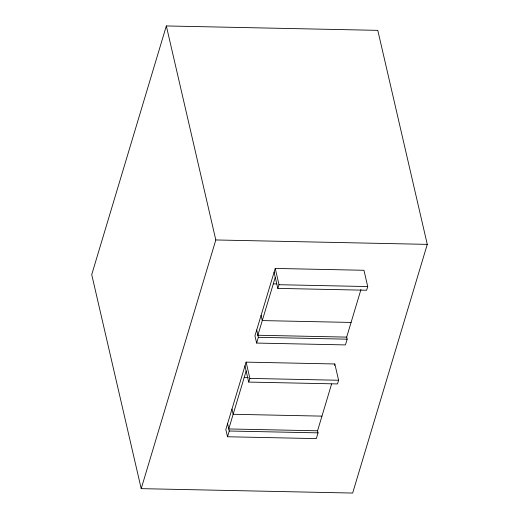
<?xml version="1.0" encoding="UTF-8"?>
<svg xmlns="http://www.w3.org/2000/svg" width="519" height="519" viewBox="0 0 519 519"><rect width="100%" height="100%" fill="white"/><g stroke="black" fill="none" stroke-linecap="round" stroke-linejoin="round"><path stroke-width="0.78" d="M166.339 25.95L91.727 274.629L141.207 488.645L352.661 493.05L427.273 244.371L377.793 30.355L166.339 25.95L215.813 239.96L141.207 488.645M244.936 365.798L248.698 382.075L337.499 383.93L338.602 380.252L334.839 363.975L246.11 362.126L225.83 429.485L227.51 436.758L316.311 438.607L318.037 432.859L317.557 430.802L331.596 384.002M274.058 272.105L277.821 288.389L366.622 290.238L367.724 286.559L363.962 270.282L275.239 268.433L254.952 335.793L256.633 343.065L345.433 344.914L347.159 339.173L346.679 337.11L360.952 289.544M246.142 371.007L228.756 428.947L317.557 430.802M256.633 343.065L258.358 337.318L257.878 335.255L275.265 277.315M227.51 436.758L229.236 431.01L227.582 423.64M334.398 365.447L334.839 363.975M277.821 288.389L279.001 284.71L275.239 268.433M248.698 382.075L249.879 378.403L246.11 362.126M215.813 239.96L427.273 244.371M273.299 283.874L276.53 283.938M279.001 284.71L367.724 286.559M351.084 322.435L262.283 320.586L261.076 315.377M257.878 335.255L346.679 337.11M258.358 337.318L347.159 339.173M244.177 377.56L248.212 377.644M249.879 378.403L338.602 380.252M321.962 416.128L233.161 414.279L231.954 409.069M229.236 431.01L318.037 432.859M256.704 329.948L257.911 335.157"/></g></svg>
